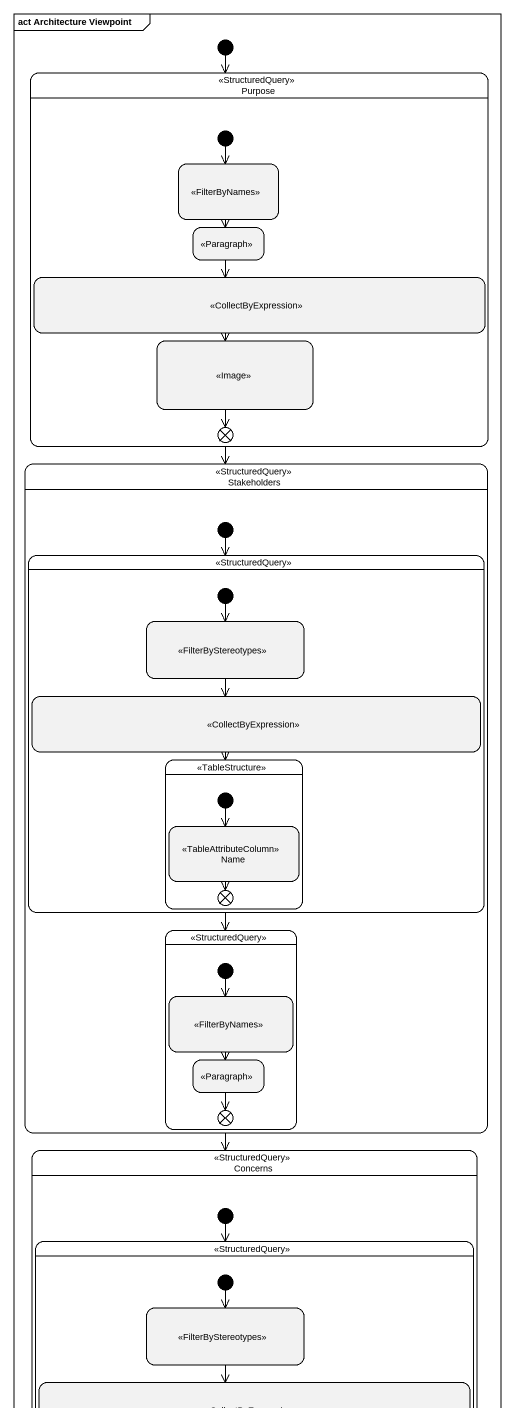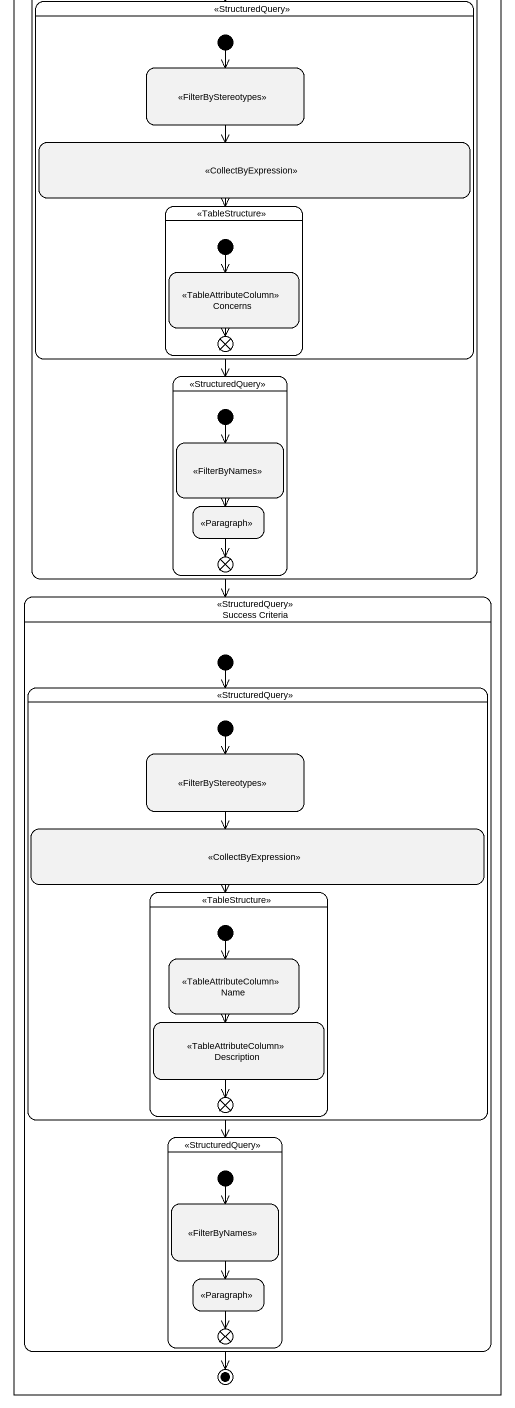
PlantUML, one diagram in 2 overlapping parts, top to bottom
@startuml
mainframe act Architecture Viewpoint
hide empty description
state Purpose <<StructuredQuery>> {
  state " " as state1 <<FilterByNames>>
  state " " as state2 <<Paragraph>>
  state " " as state3 <<CollectByExpression>>
  state " " as state4 <<Image>>
  state flowfinal1 <<end>>
  [*] --> state1
}
state Stakeholders <<StructuredQuery>> {
  state " " as state5 <<StructuredQuery>> {
    state " " as state6 <<FilterByStereotypes>>
    state " " as state7 <<CollectByExpression>>
    state " " as state8 <<TableStructure>> {
      state Name <<TableAttributeColumn>>
      state flowfinal2 <<end>>
      [*] --> Name
    }
    [*] --> state6
  }
  state " " as state9 <<StructuredQuery>> {
    state " " as state10 <<FilterByNames>>
    state " " as state11 <<Paragraph>>
    state flowfinal3 <<end>>
    [*] --> state10
  }
  [*] --> state5
}
state Concerns <<StructuredQuery>> {
  state " " as state12 <<StructuredQuery>> {
    state " " as state13 <<FilterByStereotypes>>
    state " " as state14 <<CollectByExpression>>
    state " " as state15 <<TableStructure>> {
      state "Concerns" as Concerns_2 <<TableAttributeColumn>>
      state flowfinal4 <<end>>
      [*] --> Concerns_2
    }
    [*] --> state13
  }
  state " " as state16 <<StructuredQuery>> {
    state " " as state17 <<FilterByNames>>
    state " " as state18 <<Paragraph>>
    state flowfinal5 <<end>>
    [*] --> state17
  }
  [*] --> state12
}
state "Success Criteria" as Success_Criteria <<StructuredQuery>> {
  state " " as state19 <<StructuredQuery>> {
    state " " as state20 <<FilterByStereotypes>>
    state " " as state21 <<CollectByExpression>>
    state " " as state22 <<TableStructure>> {
      state "Name" as Name_2 <<TableAttributeColumn>>
      state Description <<TableAttributeColumn>>
      state flowfinal6 <<end>>
      [*] --> Name_2
    }
    [*] --> state20
  }
  state " " as state23 <<StructuredQuery>> {
    state " " as state24 <<FilterByNames>>
    state " " as state25 <<Paragraph>>
    state flowfinal7 <<end>>
    [*] --> state24
  }
  [*] --> state19
}
[*] --> Purpose
Purpose --> Stakeholders
state1 --> state2
state2 --> state3
state3 --> state4
state4 --> flowfinal1
Stakeholders --> Concerns
state5 --> state9
state6 --> state7
state7 --> state8
Name --> flowfinal2
state10 --> state11
state11 --> flowfinal3
Concerns --> Success_Criteria
state12 --> state16
state13 --> state14
state14 --> state15
Concerns_2 --> flowfinal4
state17 --> state18
state18 --> flowfinal5
state19 --> state23
state20 --> state21
state21 --> state22
Name_2 --> Description
Description --> flowfinal6
state24 --> state25
state25 --> flowfinal7
Success_Criteria --> [*]
@enduml
